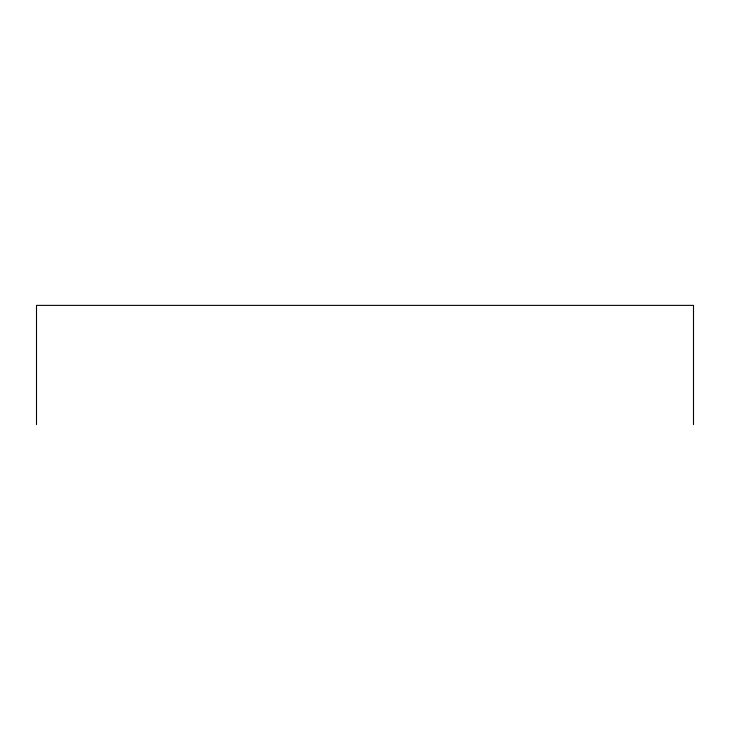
<?xml version="1.0" encoding="UTF-8"?>
<svg xmlns="http://www.w3.org/2000/svg" width="730" height="730" viewBox="0 0 730 730"><rect width="100%" height="100%" fill="white"/><g stroke="black" fill="none" stroke-linecap="round" stroke-linejoin="round"><path stroke-width="1.09" d="M693.5 424.623L693.5 305.377L36.5 305.377L36.5 424.623"/></g></svg>
